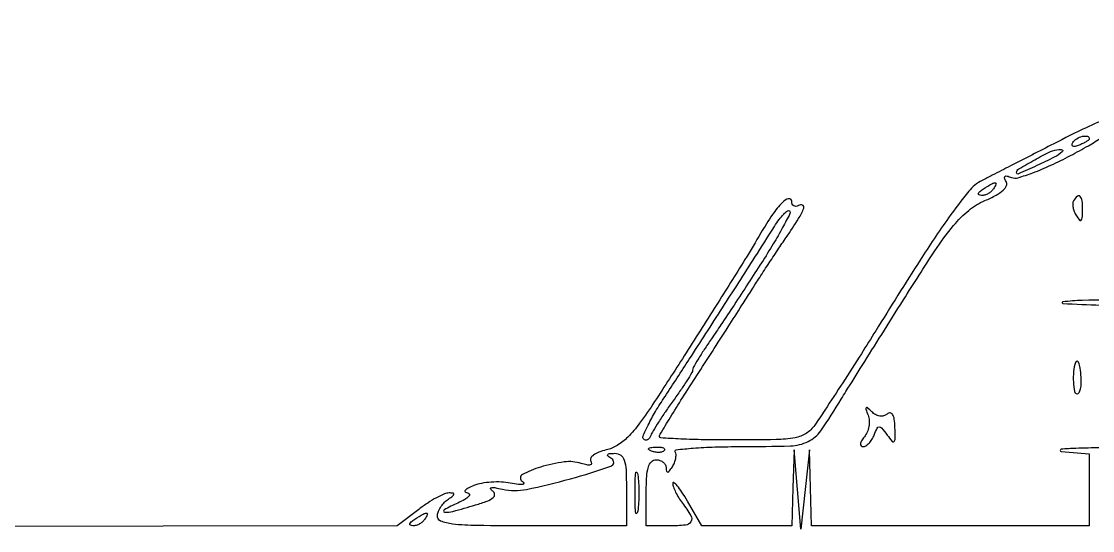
# Model space of a CAD drawing. Extents: x 23 to 255, y 40 to 184.
# Drawn here: x 167.8 to 181.51, y 48.42 to 54.94 of the extents above; entities that cross this region are included whole.
import ezdxf

# ---------------------------------------------------------------- set-up
doc = ezdxf.new("R2010")
doc.units = 0
doc.header["$MEASUREMENT"] = 0

msp = doc.modelspace()

# ---------------------------------------------------------------- linework, layer by layer
for points in [[(207.919475, 175.632891, 0.000007), (191.762556, 175.634099, 0.00002), (173.0434, 175.634494, 0.000013), (151.49745, 175.633531), (95.9364, 175.6296)], [(181.718417, 53.698992, 0.021262), (181.427608, 53.57472, 0.007029), (181.011511, 53.368348, -0.000059), (180.731984, 53.22482, -0.000064), (180.459864, 53.085181, -0.00006), (180.226592, 52.96555, -0.000312), (180.097742, 52.899591, 0.103405), (179.92452, 52.759919, 0.017549), (179.665902, 52.42046, 0.012405), (179.303062, 51.879884, 0.003064), (178.735456, 50.974945, -0.003283), (178.550711, 50.680689, -0.001627), (178.312645, 50.309649, -0.001424), (178.083416, 49.957132, -0.007507), (177.95418, 49.76595, -0.097679), (177.844048, 49.659878, -0.09885), (177.70234, 49.604127, -0.040171), (177.460186, 49.580452, -0.00429), (176.89465, 49.5756, -0.004358), (176.539333, 49.578697, -0.007258), (176.240204, 49.588256, -0.002105), (175.984529, 49.601223, -0.398229), (175.968, 49.618684, -0.136787), (175.976561, 49.649392, -0.001113), (176.108376, 49.866331, -0.003894), (176.262703, 50.114681, -0.002483), (176.445875, 50.401234, 0.000514), (176.644423, 50.709162, 0.000488), (176.84582, 51.022887, 0.000484), (177.023402, 51.300701, 0.001724), (177.13633, 51.4791, -0.003106), (177.23503, 51.634071, -0.001734), (177.357007, 51.821563, -0.001729), (177.481677, 52.010319, -0.002808), (177.589055, 52.16973, 0.008495), (177.747306, 52.410533, 0.050327), (177.814661, 52.545177, 0.406063), (177.798191, 52.583261, 0.240682), (177.7446, 52.5789, -0.1054), (177.712366, 52.567369, -0.180316), (177.684851, 52.573616, -0.16408), (177.666389, 52.597138, -0.085256), (177.66, 52.634336, 0.490833), (177.62026, 52.665065, 0.137804), (177.540659, 52.618615, 0.043343), (177.41275, 52.461101, 0.017502), (177.265444, 52.22636, -0.007566), (177.061754, 51.886974, -0.00158), (176.693808, 51.298569, -0.001736), (176.284241, 50.653169, -0.002291), (175.906218, 50.067946, -0.013079), (175.713978, 49.789501, -0.038621), (175.562953, 49.612945, -0.057212), (175.42698, 49.504849, -0.0855), (175.286701, 49.447712, 0.034977), (175.193152, 49.42019, 0.067022), (175.124229, 49.383436, 0.110066), (175.088707, 49.343567, 0.271955), (175.089556, 49.305852, -0.15354), (175.097445, 49.274813, -0.327989), (175.082539, 49.256741, -0.114276), (175.039465, 49.255894, -0.024865), (174.96713, 49.274952, 0.110276), (174.749577, 49.294073, 0.039613), (174.443716, 49.228503, 0.053493), (174.213808, 49.132044, 0.556421), (174.209536, 49.048573, -0.144215), (174.230365, 49.022705, -0.482612), (174.22129, 49.006397, -0.076639), (174.165533, 49.005799, -0.012717), (174.059376, 49.023769, 0.038311), (173.945143, 49.037142, 0.027057), (173.815887, 49.035313, 0.027443), (173.691779, 49.019956, 0.050556), (173.594076, 48.991965, 0.020753), (173.518593, 48.958116, 0.102709), (173.482225, 48.929437, 0.423671), (173.484296, 48.909435, 0.143489), (173.5146, 48.897291, -0.292619), (173.535596, 48.880812, -0.286294), (173.529669, 48.854514, -0.069677), (173.47728, 48.814495, -0.020953), (173.3877, 48.768845, 0.018123), (173.213163, 48.681141, 0.732829), (173.218708, 48.653203, 0.094029), (173.324626, 48.661426, 0.006528), (173.613549, 48.743894, 0.0156), (173.764844, 48.794417, 0.079784), (173.841807, 48.837743, 0.256505), (173.858982, 48.878745, 0.215318), (173.834864, 48.919937, -0.091192), (173.807228, 48.948326, -0.531565), (173.813734, 48.964285, -0.093569), (173.860648, 48.965222, -0.012073), (173.959692, 48.946095, 0.103788), (174.26487, 48.943628, 0.018051), (174.828407, 49.078464, 0.016353), (175.347331, 49.241065, 0.62691), (175.358081, 49.334541, -0.027616), (175.310099, 49.368837, -0.364603), (175.306165, 49.388677, -0.251775), (175.326707, 49.40196, -0.017993), (175.39695, 49.405105, -0.158865), (175.471466, 49.381535, -0.161506), (175.517179, 49.31872, -0.066631), (175.539632, 49.192315, -0.010682), (175.545, 48.9411), (175.545, 48.4758), (174.325786, 48.4758, -0.002916), (173.631717, 48.479848, -0.024831), (173.320929, 48.498928, -0.068447), (173.167269, 48.53778, -0.345935), (173.126189, 48.609465, -0.067516), (173.142552, 48.666249, -0.043534), (173.175573, 48.72635, -0.043165), (173.219015, 48.780548, -0.061231), (173.266754, 48.81967, 0.013862), (173.325896, 48.859435, 0.210277), (173.338244, 48.880193, 0.410852), (173.327766, 48.893761, 0.030501), (173.276305, 48.897505, 0.10676), (173.216391, 48.885292, 0.020493), (173.116179, 48.836291, 0.020985), (173.001951, 48.768173, 0.017981), (172.88762, 48.6873), (172.610329, 48.4758), (157.644115, 48.456092, 0.000169)], [(181.605999, 49.47622, 0.003943), (181.29672, 49.468452, 0.015333), (181.105584, 49.456268, 0.40828), (181.094078, 49.442641, 0.366999), (181.10745, 49.429055), (181.467, 49.396671), (181.467, 48.936236), (181.467, 48.4758), (179.6904, 48.4758), (177.9138, 48.4758), (177.899578, 48.96225), (177.885356, 49.4487), (177.831635, 48.9411), (177.777914, 48.4335), (177.734954, 48.9411), (177.691993, 49.4487), (177.675997, 48.96225), (177.66, 48.4758), (177.084429, 48.4758), (176.508857, 48.4758), (176.324972, 48.79305, 0.011894), (176.254134, 48.908827, 0.027927), (176.194532, 48.990794, 0.061941), (176.155053, 49.028506, 0.608951), (176.139143, 49.02072, 0.091854), (176.14653, 48.975382, 0.026065), (176.174257, 48.909214, 0.025319), (176.214012, 48.836367, 0.024347), (176.261409, 48.76692, -0.027356), (176.368995, 48.607228, -0.270768), (176.369719, 48.529469, -0.244425), (176.301127, 48.485329, -0.023092), (176.0949, 48.4758), (175.7988, 48.4758), (175.7988, 48.8988, -0.014068), (175.804658, 49.106957, -0.058865), (175.826295, 49.23015, -0.122766), (175.865887, 49.296838, -0.200296), (175.9257, 49.3218, -0.081749), (175.974266, 49.313806, -0.09112), (176.015704, 49.290736, -0.099323), (176.043653, 49.256388, -0.118755), (176.053895, 49.21605, 0.054277), (176.058851, 49.175196, 0.409565), (176.073737, 49.165776, 0.180775), (176.096632, 49.180481, 0.019534), (176.132913, 49.233161, 0.045296), (176.159558, 49.285161, 0.049042), (176.175552, 49.339756, 0.054724), (176.179371, 49.38884, 0.131214), (176.168925, 49.423511, -0.550771), (176.182039, 49.450431, -0.007659), (176.399013, 49.471175, -0.012825), (176.674805, 49.486179, -0.007175), (177.010777, 49.491, 0.007813), (177.643511, 49.500887, 0.103164), (177.869552, 49.555449, 0.131934), (178.032874, 49.69436, 0.015576), (178.293474, 50.098713, -0.004246), (178.353556, 50.196747, -0.000193), (178.562458, 50.53091, -0.000322), (178.81077, 50.927204, -0.000231), (179.088925, 51.370035, -0.004899), (179.492249, 51.997749, -0.026587), (179.731869, 52.323606, -0.049905), (179.924738, 52.515877, -0.070242), (180.132297, 52.641388, 0.021934), (180.274951, 52.709854, 0.061156), (180.365594, 52.773679, 0.111285), (180.40699, 52.83247, 0.240852), (180.402644, 52.886093, -0.048724), (180.381488, 52.929204, -0.333262), (180.387728, 52.950536, -0.226939), (180.414402, 52.955848, -0.029171), (180.471509, 52.937675, 0.164879), (180.555338, 52.934355, 0.016926), (180.746153, 52.997817, 0.019476), (180.975653, 53.093196, 0.013786), (181.225637, 53.217173, 0.008338), (181.455746, 53.344271, 0.017924), (181.627692, 53.451394, 0.026908)], [(167.053275, 40.332954, -0.00004), (171.696274, 40.311522, -0.412839), (171.738, 40.2696, 0.412233), (171.77934, 40.227979, 0.000133), (174.318427, 40.211474, 0.001523), (177.474534, 40.201411, 0.000538), (181.99575, 40.20564), (192.2535, 40.226281), (182.0169, 40.2696, -0.000343), (177.467187, 40.291974, -0.994221), (177.467185, 40.304415, -0.001419), (180.053836, 40.31256, -0.000056), (189.504, 40.314428, -0.000244), (196.145196, 40.311752, -0.000507), (201.325528, 40.301882, -0.000554)], [(182.049815, 51.372589, 0.002188), (181.378088, 51.362704, 0.028362), (181.1286, 51.343756, 0.912698), (181.129446, 51.323278, 0.005216), (181.612476, 51.304186, 0.004104)]]:
    msp.add_lwpolyline(points, format="xyb")
for points in [[(181.467, 53.433951, -0.2252), (181.45949, 53.418123, -0.029412), (181.428432, 53.39567, -0.029555), (181.385999, 53.372041, -0.020646), (181.335706, 53.35032, -0.036408), (181.286657, 53.33549, -0.155351), (181.256555, 53.338127, -0.32948), (181.246457, 53.355026, -0.1144), (181.256099, 53.383569, -0.115814), (181.3061, 53.433693, -0.080554), (181.38018, 53.4646, -0.115534), (181.442368, 53.464876, -0.349578)], [(181.12155, 53.266459, -0.064932), (181.019757, 53.196783, -0.009762), (180.796586, 53.088694, -0.00435), (180.559435, 52.981988, -0.541413), (180.5364, 52.997026, -0.264189), (180.564938, 53.047266, -0.009048), (180.768737, 53.163832, -0.01421), (180.972135, 53.26793, -0.10058), (181.07925, 53.294613, -0.036511), (181.106777, 53.293805, -0.121826), (181.123665, 53.28774, -0.294536), (181.127894, 53.278029, -0.171317)], [(180.2403, 52.7904, -0.075854), (180.212842, 52.758129, -0.054031), (180.173776, 52.731032, -0.053889), (180.129675, 52.712863, -0.074131), (180.087257, 52.707095, -0.102799), (180.056515, 52.713897, -0.37991), (180.049032, 52.730561, -0.147021), (180.066522, 52.756345, -0.027275), (180.1134, 52.7904, -0.008108), (180.221785, 52.857978, -0.136158), (180.26214, 52.869175, -0.541951), (180.273003, 52.852505, -0.034464)], [(181.266075, 52.638311, 0.131214), (181.255629, 52.60364, 0.054724), (181.259448, 52.554556, 0.049042), (181.275442, 52.499961, 0.045296), (181.302087, 52.447961, 0.02886), (181.342172, 52.392019, 0.422266), (181.363972, 52.390002, 0.204688), (181.378039, 52.418386, 0.012382), (181.381105, 52.51545, 0.02377), (181.376023, 52.640166, 0.167601), (181.351606, 52.694785, 0.407002), (181.314873, 52.696448, 0.07248)], [(177.274483, 51.846066, -0.001568), (177.104007, 51.582581, -0.001314), (176.921596, 51.304182, -0.001326), (176.753564, 51.05066, -0.003649), (176.6333, 50.87307, 0.006212), (176.540465, 50.73446, 0.008981), (176.462176, 50.609516, 0.005313), (176.399707, 50.503184, 0.130874), (176.391, 50.470487, -0.13608), (176.382, 50.438029, -0.005602), (176.31798, 50.334125, -0.009389), (176.237662, 50.212115, -0.006489), (176.142422, 50.076983, 0.006411), (176.044611, 49.938249, 0.007697), (175.956306, 49.805178, 0.006714), (175.885306, 49.691186, 0.049903), (175.857904, 49.633565, -0.0665), (175.840035, 49.598988, -0.117725), (175.816169, 49.577774, -0.158403), (175.790346, 49.573126, -0.152891), (175.766297, 49.584436, -0.318895), (175.757629, 49.625019, -0.013275), (175.823383, 49.767062, -0.018754), (175.917025, 49.939456, -0.011717), (176.038806, 50.134336, 0.00186), (176.349151, 50.60984, 0.000725), (176.774732, 51.269333, 0.000681), (177.189125, 51.915471, 0.002752), (177.439161, 52.31129, -0.019419), (177.499621, 52.400288, -0.033762), (177.557331, 52.46838, -0.039556), (177.605679, 52.510884, -0.372838), (177.631144, 52.509056, -0.32474), (177.636651, 52.474354, -0.00574), (177.543792, 52.296886, -0.011988), (177.42436, 52.087091, -0.007408)], [(181.29075, 50.56965, 0.056825), (181.266295, 50.453905, 0.036271), (181.26324, 50.316245, 0.031911), (181.276997, 50.196226, 0.36301), (181.310991, 50.1678, 0.272426), (181.336436, 50.182775, 0.066544), (181.354943, 50.229928, 0.049944), (181.364664, 50.298259, 0.031032), (181.363, 50.3793, 0.015192), (181.349601, 50.497423, 0.054913), (181.330677, 50.570602, 0.318322), (181.310431, 50.584208, 0.31602)], [(178.637352, 49.891773, -0.078212), (178.651338, 49.825403, -0.055848), (178.646777, 49.749491, -0.055563), (178.62544, 49.676011, -0.074918), (178.589706, 49.616823, 0.03507), (178.553606, 49.566534, 0.101949), (178.539037, 49.526535, 0.226436), (178.546686, 49.50174, 0.209534), (178.57119, 49.491, 0.141182), (178.608262, 49.501681, 0.060242), (178.648721, 49.53449, 0.052942), (178.68617, 49.582413, 0.046961), (178.714491, 49.63905, -0.018243), (178.752702, 49.727862, -0.28896), (178.779241, 49.744702, -0.22649), (178.810697, 49.729791, -0.011973), (178.880577, 49.639518, 0.016568), (178.944929, 49.557945, 0.43696), (178.969867, 49.556801, 0.20333), (178.983693, 49.590291, 0.006713), (178.980285, 49.737779, 0.023416), (178.971415, 49.843947, 0.100053), (178.95094, 49.903797, 0.259859), (178.91985, 49.92215, 0.180831), (178.880457, 49.908524, -0.106391), (178.836162, 49.88553, -0.103464), (178.785863, 49.882477, -0.092236), (178.733907, 49.900244, -0.067147), (178.685095, 49.937163, 0.011172), (178.629716, 49.989724, 0.392791), (178.61334, 49.989535, 0.292908), (178.608774, 49.970937, 0.00867)], [(176.029688, 49.439887, -0.126455), (176.002029, 49.423539, -0.060344), (175.960972, 49.416842, -0.05415), (175.913803, 49.420008, -0.051402), (175.867538, 49.433209, -0.054073), (175.832287, 49.451952, -0.470617), (175.830828, 49.46737, -0.168741), (175.855511, 49.479326, -0.018894), (175.91865, 49.484321, -0.028489), (175.977547, 49.483391, -0.077125), (176.018154, 49.474024, -0.208169), (176.033597, 49.458403, -0.296942)], [(175.690195, 48.66615, -0.124239), (175.677321, 48.63549, -0.664672), (175.665304, 48.638523, -0.03126), (175.657064, 48.732086, -0.006336), (175.654952, 48.8988, -0.006336), (175.657064, 49.065514, -0.03126), (175.665304, 49.159077, -0.664672), (175.677321, 49.16211, -0.124239), (175.690195, 49.13145, -0.023547), (175.701173, 49.025512, -0.014044), (175.704733, 48.8988, -0.014044), (175.701173, 48.772088, -0.023547)], [(172.9647, 48.5604, -0.075854), (172.937242, 48.528129, -0.054031), (172.898176, 48.501032, -0.053889), (172.854075, 48.482863, -0.074131), (172.811657, 48.477095, -0.102799), (172.780915, 48.483897, -0.37991), (172.773432, 48.500561, -0.147021), (172.790922, 48.526345, -0.027275), (172.8378, 48.5604, -0.008108), (172.946185, 48.627978, -0.136158), (172.98654, 48.639175, -0.541951), (172.997403, 48.622505, -0.034464)]]:
    msp.add_lwpolyline(points, format="xyb", close=True)

doc.saveas('drawing.dxf')
